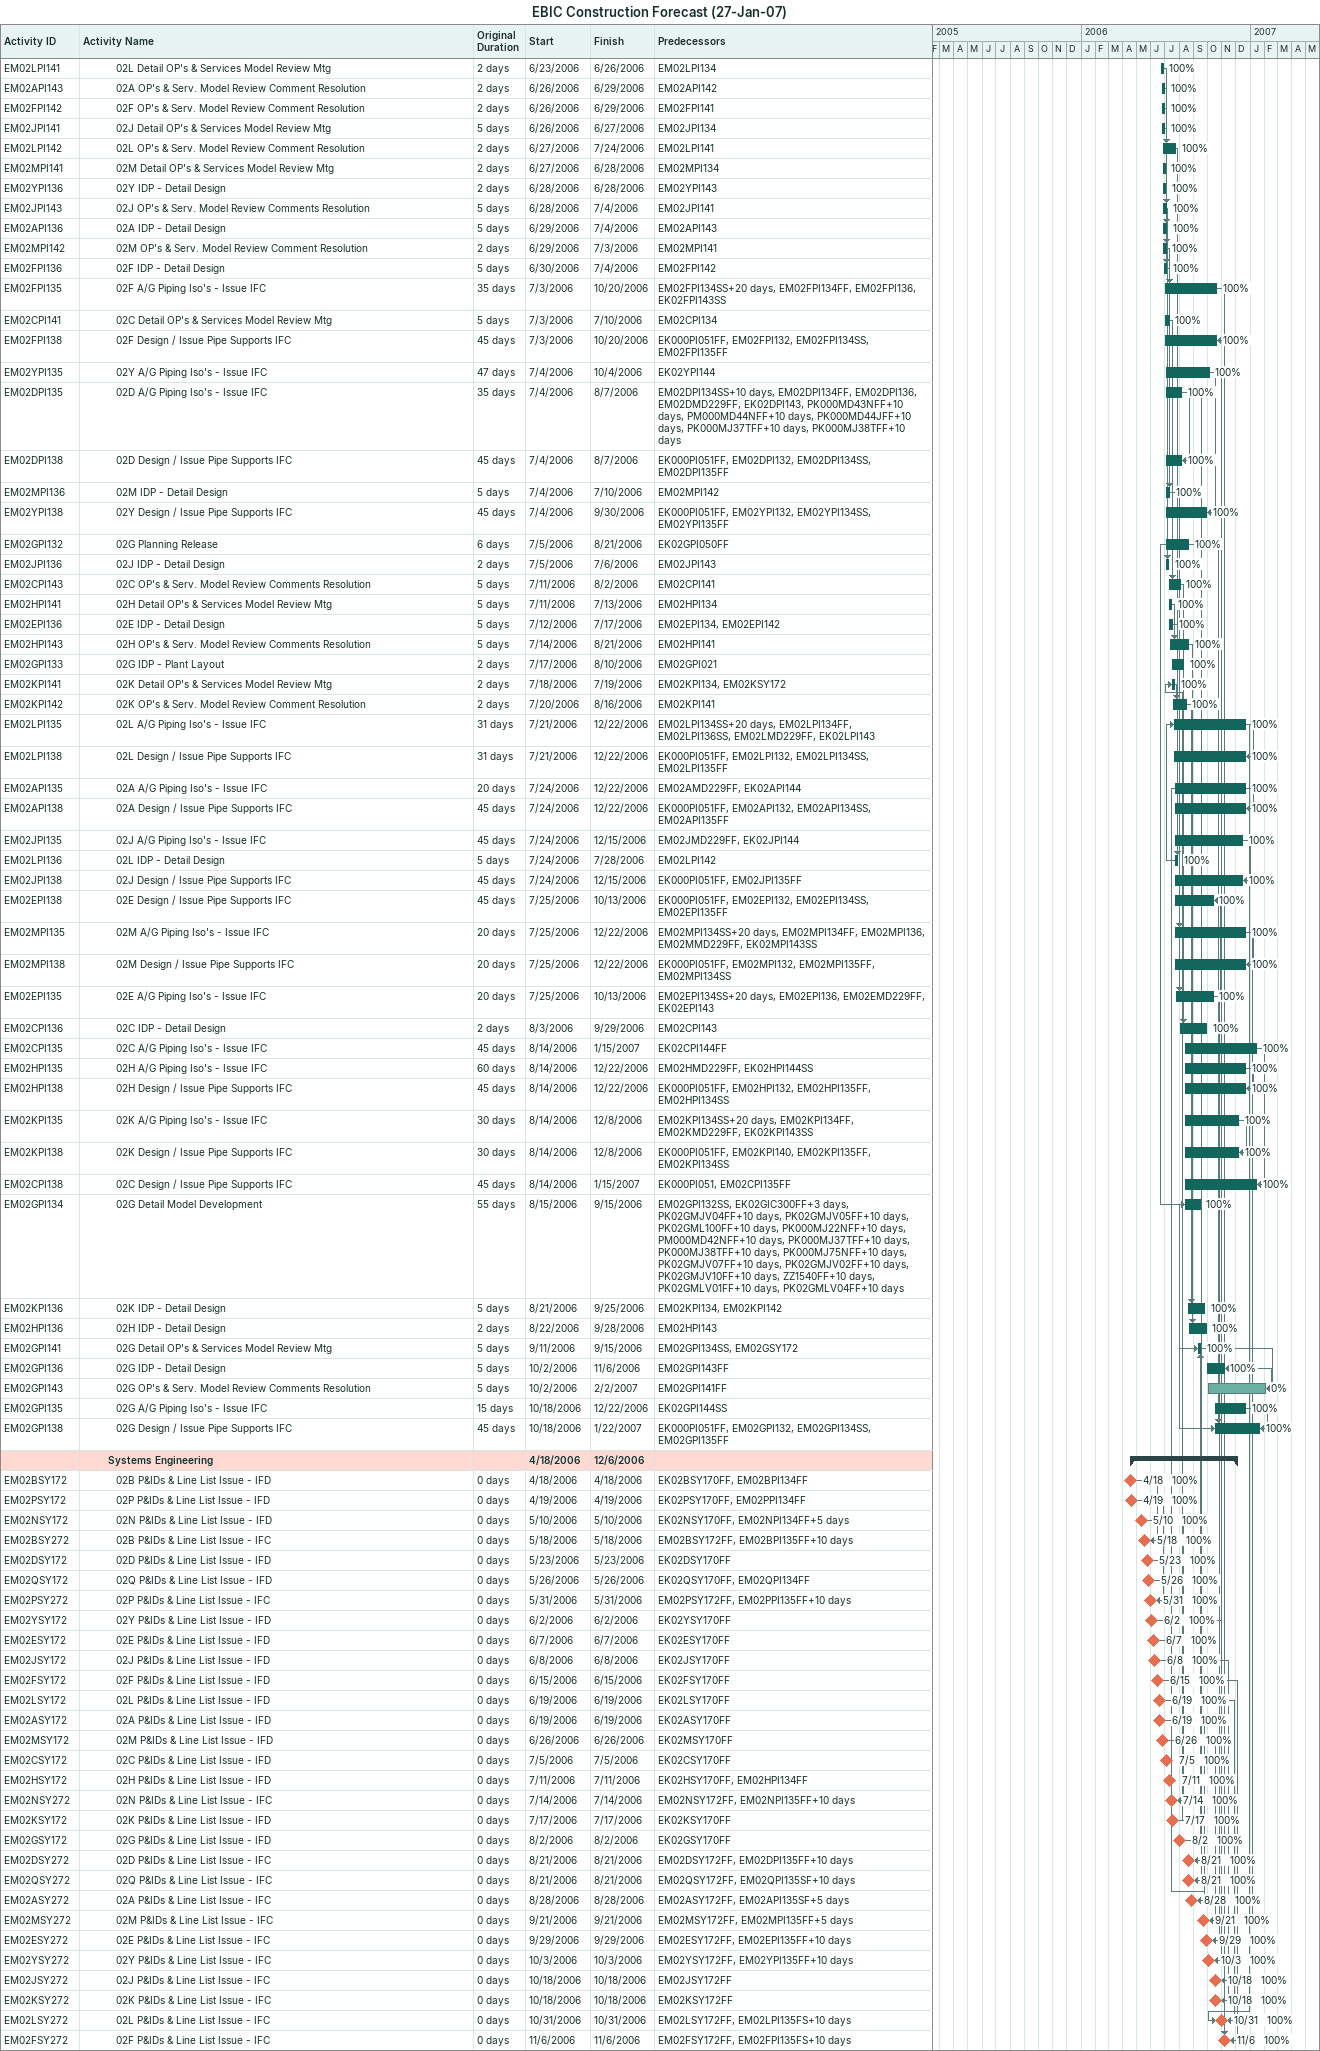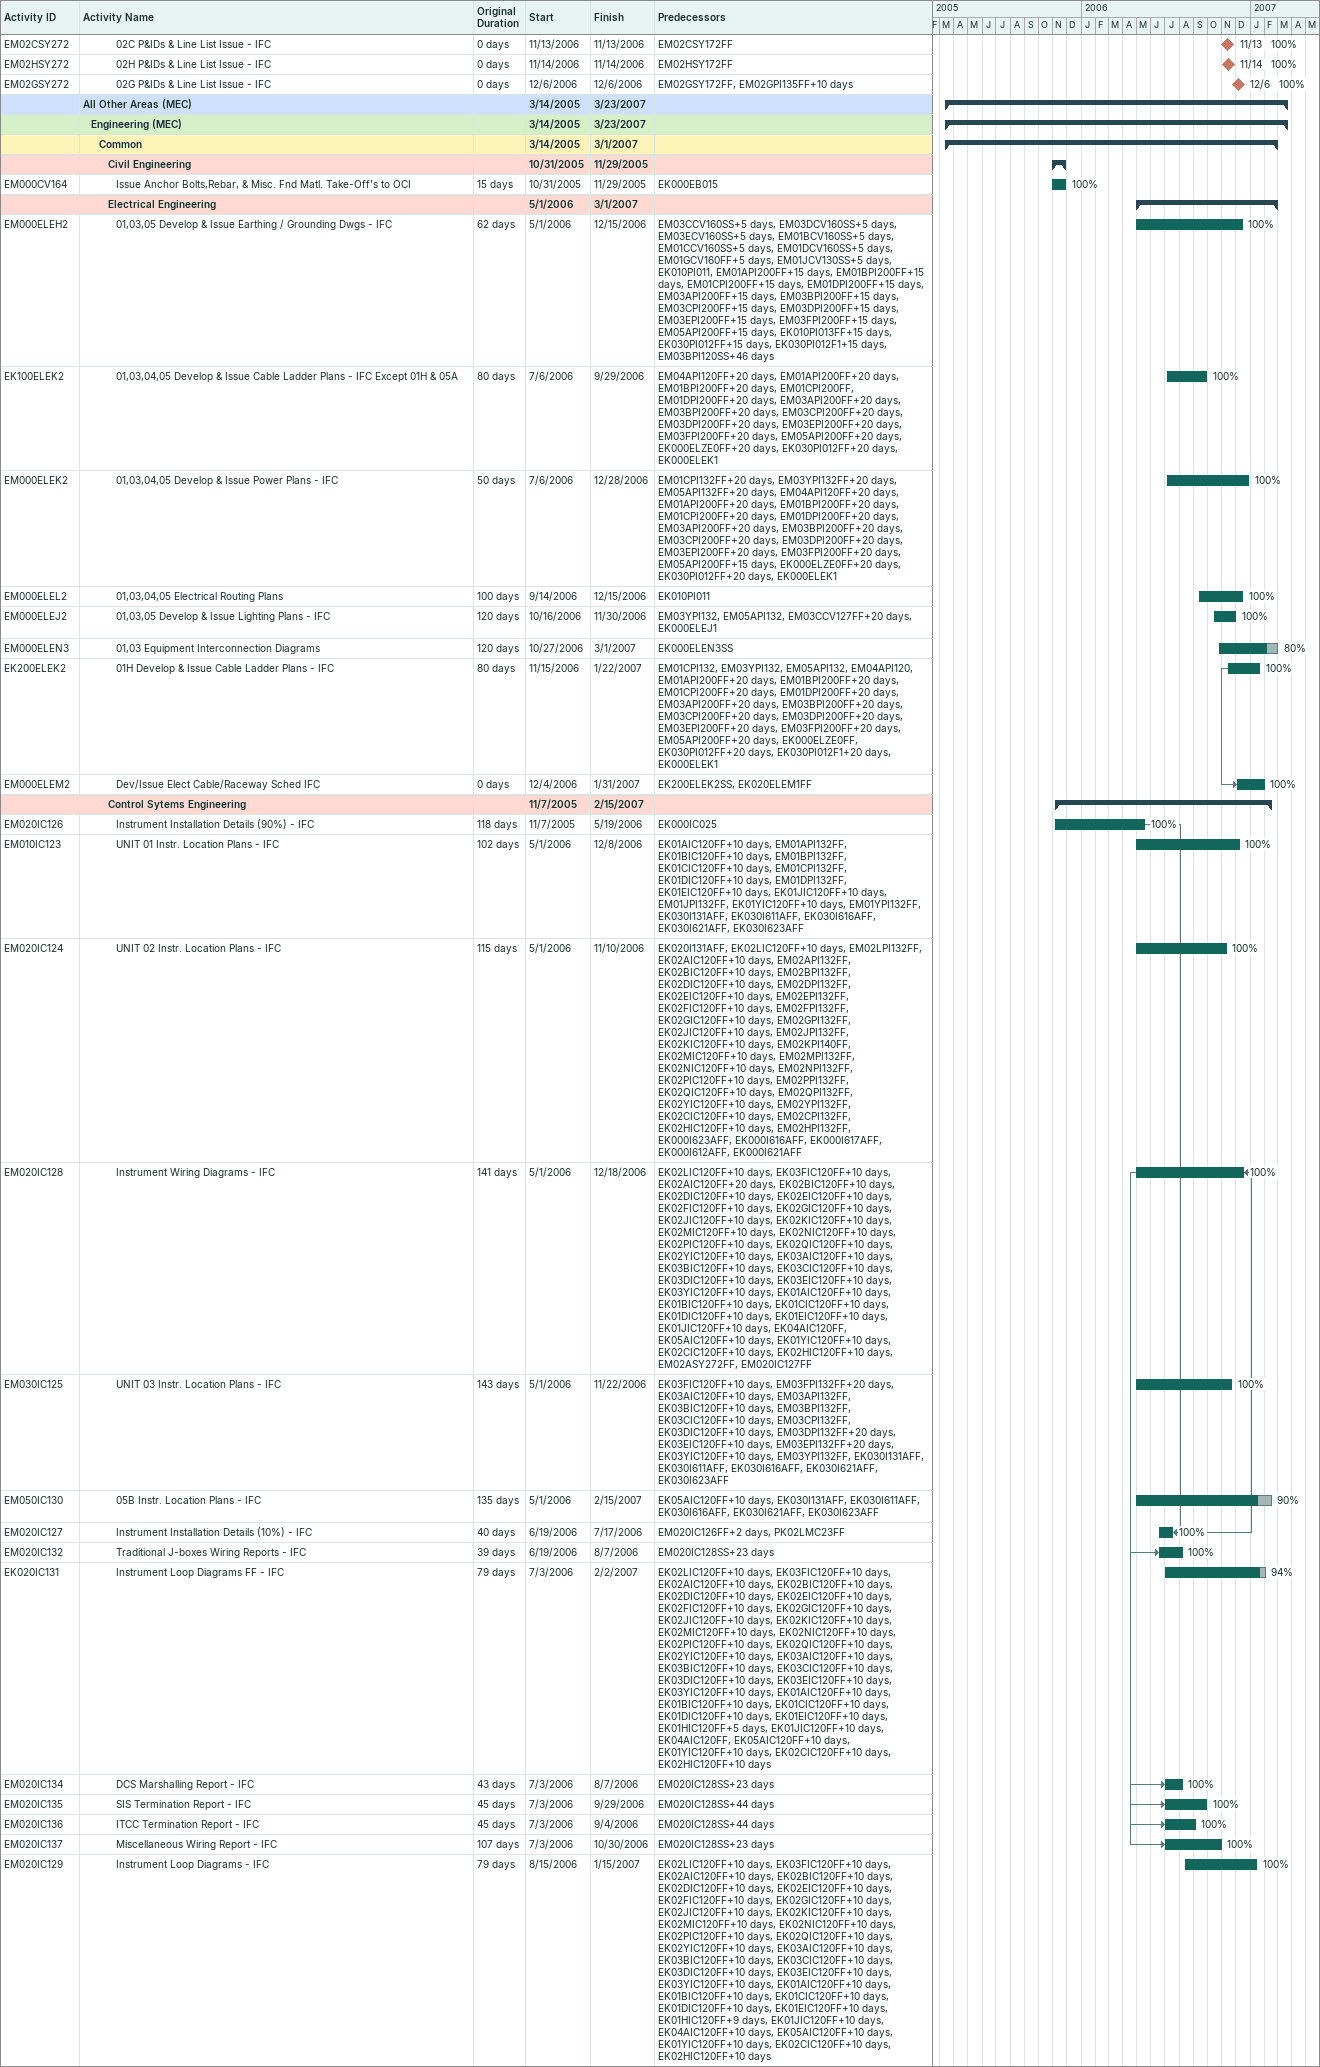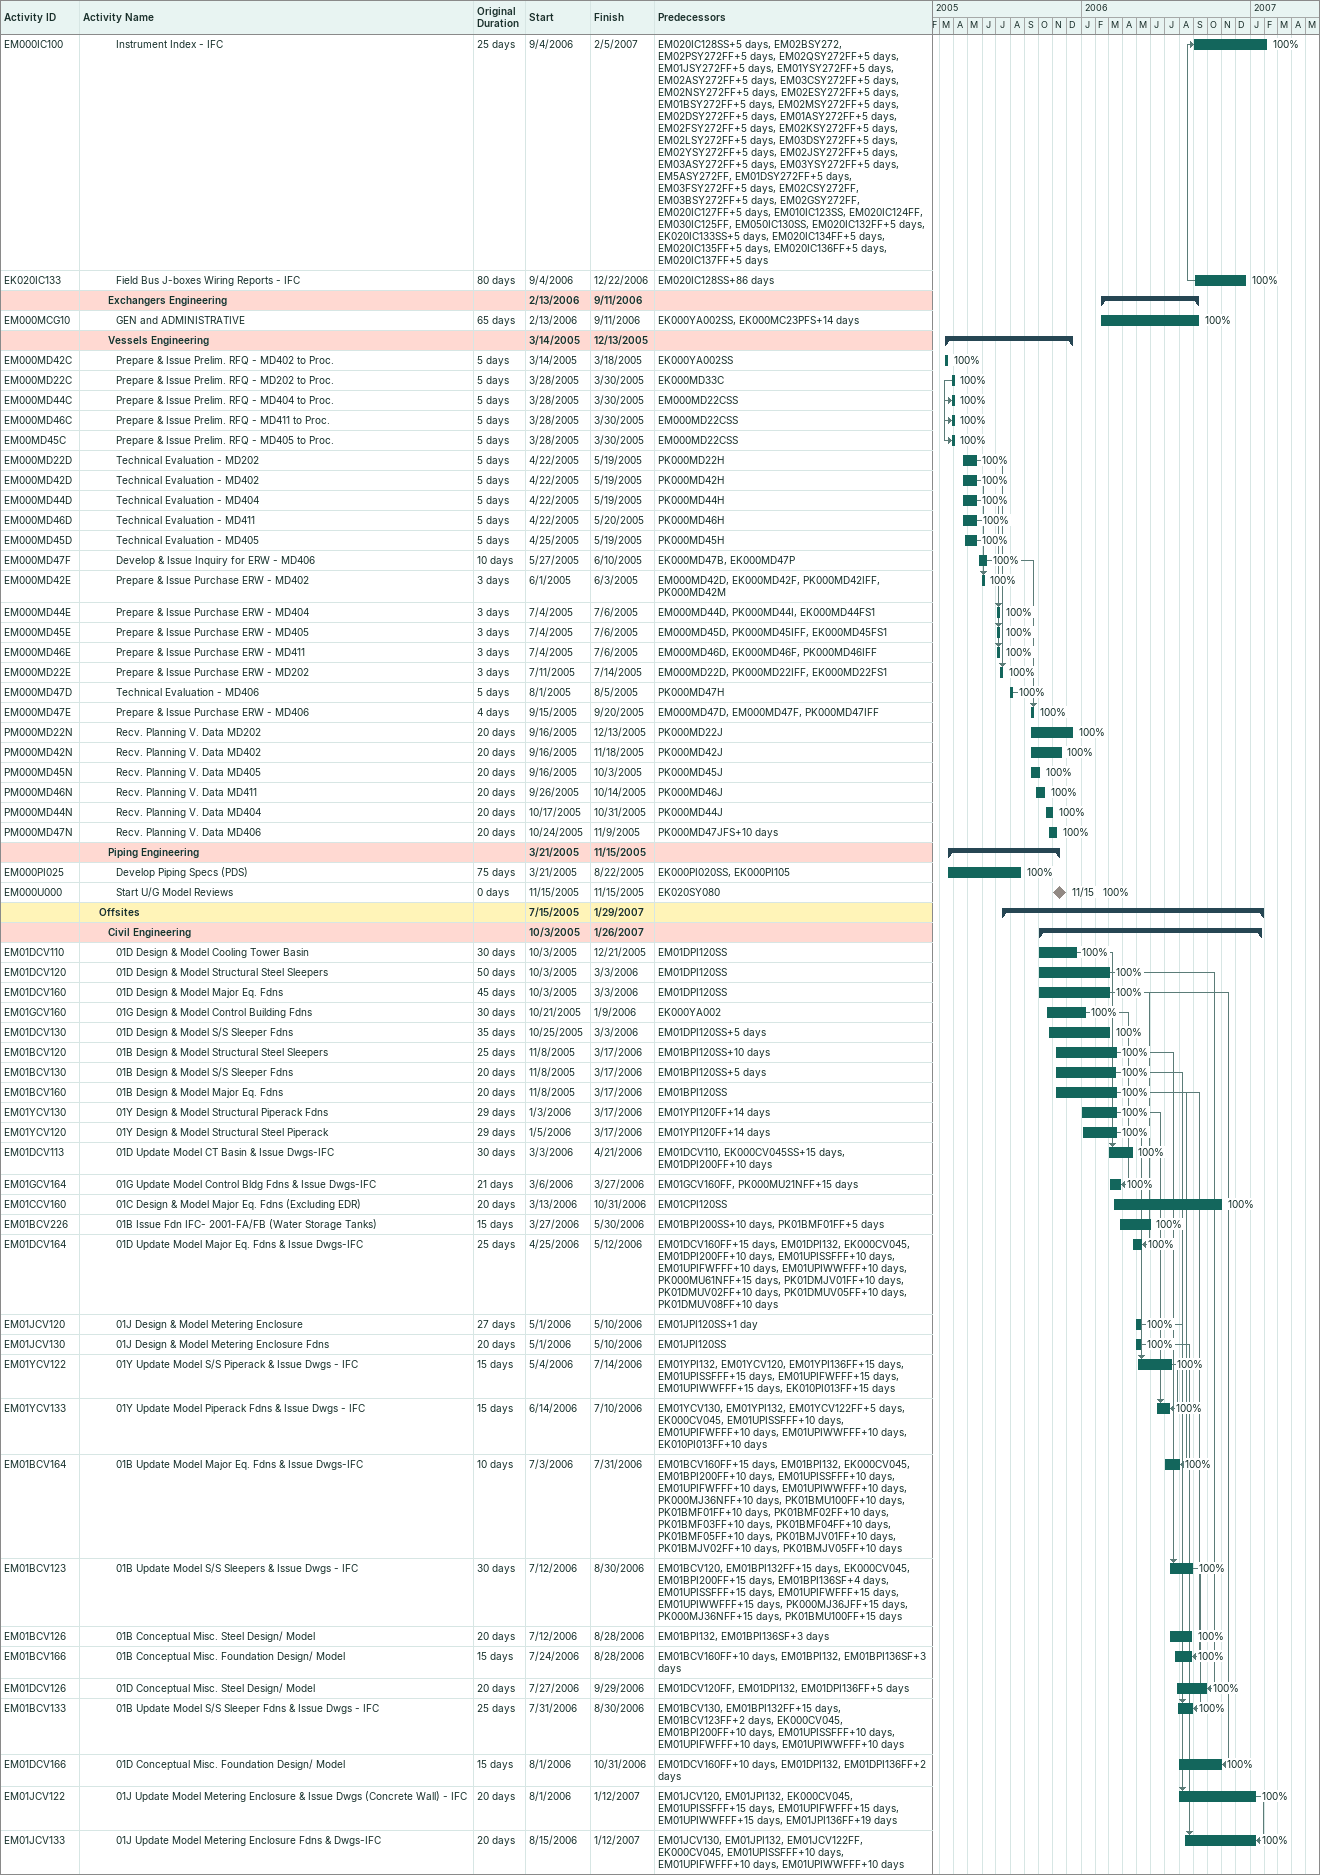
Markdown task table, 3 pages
EBIC Construction Forecast (27-Jan-07)

| ID | Level | Task | Original duration | Start | Finish | Predecessors | % complete |
|---|---|---|---|---|---|---|---|
| EM02LPI141 | 5 | 02L Detail OP's & Services Model Review Mtg | 2d | 2006-06-23 | 2006-06-26 | EM02LPI134 | 100 |
| EM02API143 | 5 | 02A OP's & Serv. Model Review Comment Resolution | 2d | 2006-06-26 | 2006-06-29 | EM02API142 | 100 |
| EM02FPI142 | 5 | 02F OP's & Serv. Model Review Comment Resolution | 2d | 2006-06-26 | 2006-06-29 | EM02FPI141 | 100 |
| EM02JPI141 | 5 | 02J Detail OP's & Services Model Review Mtg | 5d | 2006-06-26 | 2006-06-27 | EM02JPI134 | 100 |
| EM02LPI142 | 5 | 02L OP's & Serv. Model Review Comment Resolution | 2d | 2006-06-27 | 2006-07-24 | EM02LPI141 | 100 |
| EM02MPI141 | 5 | 02M Detail OP's & Services Model Review Mtg | 2d | 2006-06-27 | 2006-06-28 | EM02MPI134 | 100 |
| EM02YPI136 | 5 | 02Y IDP - Detail Design | 2d | 2006-06-28 | 2006-06-28 | EM02YPI143 | 100 |
| EM02JPI143 | 5 | 02J OP's & Serv. Model Review Comments Resolution | 5d | 2006-06-28 | 2006-07-04 | EM02JPI141 | 100 |
| EM02API136 | 5 | 02A IDP - Detail Design | 5d | 2006-06-29 | 2006-07-04 | EM02API143 | 100 |
| EM02MPI142 | 5 | 02M OP's & Serv. Model Review Comment Resolution | 2d | 2006-06-29 | 2006-07-03 | EM02MPI141 | 100 |
| EM02FPI136 | 5 | 02F IDP - Detail Design | 5d | 2006-06-30 | 2006-07-04 | EM02FPI142 | 100 |
| EM02FPI135 | 5 | 02F A/G Piping Iso's - Issue IFC | 35d | 2006-07-03 | 2006-10-20 | EM02FPI134SS+20d, EM02FPI134FF, EM02FPI136, EK02FPI143SS | 100 |
| EM02CPI141 | 5 | 02C Detail OP's & Services Model Review Mtg | 5d | 2006-07-03 | 2006-07-10 | EM02CPI134 | 100 |
| EM02FPI138 | 5 | 02F Design / Issue Pipe Supports IFC | 45d | 2006-07-03 | 2006-10-20 | EK000PI051FF, EM02FPI132, EM02FPI134SS, EM02FPI135FF | 100 |
| EM02YPI135 | 5 | 02Y A/G Piping Iso's - Issue IFC | 47d | 2006-07-04 | 2006-10-04 | EK02YPI144 | 100 |
| EM02DPI135 | 5 | 02D A/G Piping Iso's - Issue IFC | 35d | 2006-07-04 | 2006-08-07 | EM02DPI134SS+10d, EM02DPI134FF, EM02DPI136, EM02DMD229FF, EK02DPI143, PK000MD43NFF+10d, PM000MD44NFF+10d, PK000MD44JFF+10d, PK000MJ37TFF+10d, PK000MJ38TFF+10d | 100 |
| EM02DPI138 | 5 | 02D Design / Issue Pipe Supports IFC | 45d | 2006-07-04 | 2006-08-07 | EK000PI051FF, EM02DPI132, EM02DPI134SS, EM02DPI135FF | 100 |
| EM02MPI136 | 5 | 02M IDP - Detail Design | 5d | 2006-07-04 | 2006-07-10 | EM02MPI142 | 100 |
| EM02YPI138 | 5 | 02Y Design / Issue Pipe Supports IFC | 45d | 2006-07-04 | 2006-09-30 | EK000PI051FF, EM02YPI132, EM02YPI134SS, EM02YPI135FF | 100 |
| EM02GPI132 | 5 | 02G Planning Release | 6d | 2006-07-05 | 2006-08-21 | EK02GPI050FF | 100 |
| EM02JPI136 | 5 | 02J IDP - Detail Design | 2d | 2006-07-05 | 2006-07-06 | EM02JPI143 | 100 |
| EM02CPI143 | 5 | 02C OP's & Serv. Model Review Comments Resolution | 5d | 2006-07-11 | 2006-08-02 | EM02CPI141 | 100 |
| EM02HPI141 | 5 | 02H Detail OP's & Services Model Review Mtg | 5d | 2006-07-11 | 2006-07-13 | EM02HPI134 | 100 |
| EM02EPI136 | 5 | 02E IDP - Detail Design | 5d | 2006-07-12 | 2006-07-17 | EM02EPI134, EM02EPI142 | 100 |
| EM02HPI143 | 5 | 02H OP's & Serv. Model Review Comments Resolution | 5d | 2006-07-14 | 2006-08-21 | EM02HPI141 | 100 |
| EM02GPI133 | 5 | 02G IDP - Plant Layout | 2d | 2006-07-17 | 2006-08-10 | EM02GPI021 | 100 |
| EM02KPI141 | 5 | 02K Detail OP's & Services Model Review Mtg | 2d | 2006-07-18 | 2006-07-19 | EM02KPI134, EM02KSY172 | 100 |
| EM02KPI142 | 5 | 02K OP's & Serv. Model Review Comment Resolution | 2d | 2006-07-20 | 2006-08-16 | EM02KPI141 | 100 |
| EM02LPI135 | 5 | 02L A/G Piping Iso's - Issue IFC | 31d | 2006-07-21 | 2006-12-22 | EM02LPI134SS+20d, EM02LPI134FF, EM02LPI136SS, EM02LMD229FF, EK02LPI143 | 100 |
| EM02LPI138 | 5 | 02L Design / Issue Pipe Supports IFC | 31d | 2006-07-21 | 2006-12-22 | EK000PI051FF, EM02LPI132, EM02LPI134SS, EM02LPI135FF | 100 |
| EM02API135 | 5 | 02A A/G Piping Iso's - Issue IFC | 20d | 2006-07-24 | 2006-12-22 | EM02AMD229FF, EK02API144 | 100 |
| EM02API138 | 5 | 02A Design / Issue Pipe Supports IFC | 45d | 2006-07-24 | 2006-12-22 | EK000PI051FF, EM02API132, EM02API134SS, EM02API135FF | 100 |
| EM02JPI135 | 5 | 02J A/G Piping Iso's - Issue IFC | 45d | 2006-07-24 | 2006-12-15 | EM02JMD229FF, EK02JPI144 | 100 |
| EM02LPI136 | 5 | 02L IDP - Detail Design | 5d | 2006-07-24 | 2006-07-28 | EM02LPI142 | 100 |
| EM02JPI138 | 5 | 02J Design / Issue Pipe Supports IFC | 45d | 2006-07-24 | 2006-12-15 | EK000PI051FF, EM02JPI135FF | 100 |
| EM02EPI138 | 5 | 02E Design / Issue Pipe Supports IFC | 45d | 2006-07-25 | 2006-10-13 | EK000PI051FF, EM02EPI132, EM02EPI134SS, EM02EPI135FF | 100 |
| EM02MPI135 | 5 | 02M A/G Piping Iso's - Issue IFC | 20d | 2006-07-25 | 2006-12-22 | EM02MPI134SS+20d, EM02MPI134FF, EM02MPI136, EM02MMD229FF, EK02MPI143SS | 100 |
| EM02MPI138 | 5 | 02M Design / Issue Pipe Supports IFC | 20d | 2006-07-25 | 2006-12-22 | EK000PI051FF, EM02MPI132, EM02MPI135FF, EM02MPI134SS | 100 |
| EM02EPI135 | 5 | 02E A/G Piping Iso's - Issue IFC | 20d | 2006-07-25 | 2006-10-13 | EM02EPI134SS+20d, EM02EPI136, EM02EMD229FF, EK02EPI143 | 100 |
| EM02CPI136 | 5 | 02C IDP - Detail Design | 2d | 2006-08-03 | 2006-09-29 | EM02CPI143 | 100 |
| EM02CPI135 | 5 | 02C A/G Piping Iso's - Issue IFC | 45d | 2006-08-14 | 2007-01-15 | EK02CPI144FF | 100 |
| EM02HPI135 | 5 | 02H A/G Piping Iso's - Issue IFC | 60d | 2006-08-14 | 2006-12-22 | EM02HMD229FF, EK02HPI144SS | 100 |
| EM02HPI138 | 5 | 02H Design / Issue Pipe Supports IFC | 45d | 2006-08-14 | 2006-12-22 | EK000PI051FF, EM02HPI132, EM02HPI135FF, EM02HPI134SS | 100 |
| EM02KPI135 | 5 | 02K A/G Piping Iso's - Issue IFC | 30d | 2006-08-14 | 2006-12-08 | EM02KPI134SS+20d, EM02KPI134FF, EM02KMD229FF, EK02KPI143SS | 100 |
| EM02KPI138 | 5 | 02K Design / Issue Pipe Supports IFC | 30d | 2006-08-14 | 2006-12-08 | EK000PI051FF, EM02KPI140, EM02KPI135FF, EM02KPI134SS | 100 |
| EM02CPI138 | 5 | 02C Design / Issue Pipe Supports IFC | 45d | 2006-08-14 | 2007-01-15 | EK000PI051, EM02CPI135FF | 100 |
| EM02GPI134 | 5 | 02G Detail Model Development | 55d | 2006-08-15 | 2006-09-15 | EM02GPI132SS, EK02GIC300FF+3d, PK02GMJV04FF+10d, PK02GMJV05FF+10d, PK02GML100FF+10d, PK000MJ22NFF+10d, PM000MD42NFF+10d, PK000MJ37TFF+10d, PK000MJ38TFF+10d, PK000MJ75NFF+10d, PK02GMJV07FF+10d, PK02GMJV02FF+10d, PK02GMJV10FF+10d, ZZ1540FF+10d, PK02GMLV01FF+10d, PK02GMLV04FF+10d | 100 |
| EM02KPI136 | 5 | 02K IDP - Detail Design | 5d | 2006-08-21 | 2006-09-25 | EM02KPI134, EM02KPI142 | 100 |
| EM02HPI136 | 5 | 02H IDP - Detail Design | 2d | 2006-08-22 | 2006-09-28 | EM02HPI143 | 100 |
| EM02GPI141 | 5 | 02G Detail OP's & Services Model Review Mtg | 5d | 2006-09-11 | 2006-09-15 | EM02GPI134SS, EM02GSY172 | 100 |
| EM02GPI136 | 5 | 02G IDP - Detail Design | 5d | 2006-10-02 | 2006-11-06 | EM02GPI143FF | 100 |
| EM02GPI143 | 5 | 02G OP's & Serv. Model Review Comments Resolution | 5d | 2006-10-02 | 2007-02-02 | EM02GPI141FF | 0 |
| EM02GPI135 | 5 | 02G A/G Piping Iso's - Issue IFC | 15d | 2006-10-18 | 2006-12-22 | EK02GPI144SS | 100 |
| EM02GPI138 | 5 | 02G Design / Issue Pipe Supports IFC | 45d | 2006-10-18 | 2007-01-22 | EK000PI051FF, EM02GPI132, EM02GPI134SS, EM02GPI135FF | 100 |
|  | 4 | **Systems Engineering** |  | 2006-04-18 | 2006-12-06 |  |  |
| EM02BSY172 | 5 | 02B P&IDs & Line List Issue - IFD | 0d | 2006-04-18 | 2006-04-18 | EK02BSY170FF, EM02BPI134FF | 100 |
| EM02PSY172 | 5 | 02P P&IDs & Line List Issue - IFD | 0d | 2006-04-19 | 2006-04-19 | EK02PSY170FF, EM02PPI134FF | 100 |
| EM02NSY172 | 5 | 02N P&IDs & Line List Issue - IFD | 0d | 2006-05-10 | 2006-05-10 | EK02NSY170FF, EM02NPI134FF+5d | 100 |
| EM02BSY272 | 5 | 02B P&IDs & Line List Issue - IFC | 0d | 2006-05-18 | 2006-05-18 | EM02BSY172FF, EM02BPI135FF+10d | 100 |
| EM02DSY172 | 5 | 02D P&IDs & Line List Issue - IFD | 0d | 2006-05-23 | 2006-05-23 | EK02DSY170FF | 100 |
| EM02QSY172 | 5 | 02Q P&IDs & Line List Issue - IFD | 0d | 2006-05-26 | 2006-05-26 | EK02QSY170FF, EM02QPI134FF | 100 |
| EM02PSY272 | 5 | 02P P&IDs & Line List Issue - IFC | 0d | 2006-05-31 | 2006-05-31 | EM02PSY172FF, EM02PPI135FF+10d | 100 |
| EM02YSY172 | 5 | 02Y P&IDs & Line List Issue - IFD | 0d | 2006-06-02 | 2006-06-02 | EK02YSY170FF | 100 |
| EM02ESY172 | 5 | 02E P&IDs & Line List Issue - IFD | 0d | 2006-06-07 | 2006-06-07 | EK02ESY170FF | 100 |
| EM02JSY172 | 5 | 02J P&IDs & Line List Issue - IFD | 0d | 2006-06-08 | 2006-06-08 | EK02JSY170FF | 100 |
| EM02FSY172 | 5 | 02F P&IDs & Line List Issue - IFD | 0d | 2006-06-15 | 2006-06-15 | EK02FSY170FF | 100 |
| EM02LSY172 | 5 | 02L P&IDs & Line List Issue - IFD | 0d | 2006-06-19 | 2006-06-19 | EK02LSY170FF | 100 |
| EM02ASY172 | 5 | 02A P&IDs & Line List Issue - IFD | 0d | 2006-06-19 | 2006-06-19 | EK02ASY170FF | 100 |
| EM02MSY172 | 5 | 02M P&IDs & Line List Issue - IFD | 0d | 2006-06-26 | 2006-06-26 | EK02MSY170FF | 100 |
| EM02CSY172 | 5 | 02C P&IDs & Line List Issue - IFD | 0d | 2006-07-05 | 2006-07-05 | EK02CSY170FF | 100 |
| EM02HSY172 | 5 | 02H P&IDs & Line List Issue - IFD | 0d | 2006-07-11 | 2006-07-11 | EK02HSY170FF, EM02HPI134FF | 100 |
| EM02NSY272 | 5 | 02N P&IDs & Line List Issue - IFC | 0d | 2006-07-14 | 2006-07-14 | EM02NSY172FF, EM02NPI135FF+10d | 100 |
| EM02KSY172 | 5 | 02K P&IDs & Line List Issue - IFD | 0d | 2006-07-17 | 2006-07-17 | EK02KSY170FF | 100 |
| EM02GSY172 | 5 | 02G P&IDs & Line List Issue - IFD | 0d | 2006-08-02 | 2006-08-02 | EK02GSY170FF | 100 |
| EM02DSY272 | 5 | 02D P&IDs & Line List Issue - IFC | 0d | 2006-08-21 | 2006-08-21 | EM02DSY172FF, EM02DPI135FF+10d | 100 |
| EM02QSY272 | 5 | 02Q P&IDs & Line List Issue - IFC | 0d | 2006-08-21 | 2006-08-21 | EM02QSY172FF, EM02QPI135SF+10d | 100 |
| EM02ASY272 | 5 | 02A P&IDs & Line List Issue - IFC | 0d | 2006-08-28 | 2006-08-28 | EM02ASY172FF, EM02API135SF+5d | 100 |
| EM02MSY272 | 5 | 02M P&IDs & Line List Issue - IFC | 0d | 2006-09-21 | 2006-09-21 | EM02MSY172FF, EM02MPI135FF+5d | 100 |
| EM02ESY272 | 5 | 02E P&IDs & Line List Issue - IFC | 0d | 2006-09-29 | 2006-09-29 | EM02ESY172FF, EM02EPI135FF+10d | 100 |
| EM02YSY272 | 5 | 02Y P&IDs & Line List Issue - IFC | 0d | 2006-10-03 | 2006-10-03 | EM02YSY172FF, EM02YPI135FF+10d | 100 |
| EM02JSY272 | 5 | 02J P&IDs & Line List Issue - IFC | 0d | 2006-10-18 | 2006-10-18 | EM02JSY172FF | 100 |
| EM02KSY272 | 5 | 02K P&IDs & Line List Issue - IFC | 0d | 2006-10-18 | 2006-10-18 | EM02KSY172FF | 100 |
| EM02LSY272 | 5 | 02L P&IDs & Line List Issue - IFC | 0d | 2006-10-31 | 2006-10-31 | EM02LSY172FF, EM02LPI135FS+10d | 100 |
| EM02FSY272 | 5 | 02F P&IDs & Line List Issue - IFC | 0d | 2006-11-06 | 2006-11-06 | EM02FSY172FF, EM02FPI135FS+10d | 100 |
| EM02CSY272 | 5 | 02C P&IDs & Line List Issue - IFC | 0d | 2006-11-13 | 2006-11-13 | EM02CSY172FF | 100 |
| EM02HSY272 | 5 | 02H P&IDs & Line List Issue - IFC | 0d | 2006-11-14 | 2006-11-14 | EM02HSY172FF | 100 |
| EM02GSY272 | 5 | 02G P&IDs & Line List Issue - IFC | 0d | 2006-12-06 | 2006-12-06 | EM02GSY172FF, EM02GPI135FF+10d | 100 |
|  | 1 | **All Other Areas (MEC)** |  | 2005-03-14 | 2007-03-23 |  |  |
|  | 2 | **Engineering (MEC)** |  | 2005-03-14 | 2007-03-23 |  |  |
|  | 3 | **Common** |  | 2005-03-14 | 2007-03-01 |  |  |
|  | 4 | **Civil Engineering** |  | 2005-10-31 | 2005-11-29 |  |  |
| EM000CV164 | 5 | Issue Anchor Bolts,Rebar, & Misc. Fnd Matl. Take-Off's to OCI | 15d | 2005-10-31 | 2005-11-29 | EK000EB015 | 100 |
|  | 4 | **Electrical Engineering** |  | 2006-05-01 | 2007-03-01 |  |  |
| EM000ELEH2 | 5 | 01,03,05 Develop & Issue Earthing / Grounding Dwgs - IFC | 62d | 2006-05-01 | 2006-12-15 | EM03CCV160SS+5d, EM03DCV160SS+5d, EM03ECV160SS+5d, EM01BCV160SS+5d, EM01CCV160SS+5d, EM01DCV160SS+5d, EM01GCV160FF+5d, EM01JCV130SS+5d, EK010PI011, EM01API200FF+15d, EM01BPI200FF+15d, EM01CPI200FF+15d, EM01DPI200FF+15d, EM03API200FF+15d, EM03BPI200FF+15d, EM03CPI200FF+15d, EM03DPI200FF+15d, EM03EPI200FF+15d, EM03FPI200FF+15d, EM05API200FF+15d, EK010PI013FF+15d, EK030PI012FF+15d, EK030PI012F1+15d, EM03BPI120SS+46d | 100 |
| EK100ELEK2 | 5 | 01,03,04,05 Develop & Issue Cable Ladder Plans - IFC Except 01H & 05A | 80d | 2006-07-06 | 2006-09-29 | EM04API120FF+20d, EM01API200FF+20d, EM01BPI200FF+20d, EM01CPI200FF, EM01DPI200FF+20d, EM03API200FF+20d, EM03BPI200FF+20d, EM03CPI200FF+20d, EM03DPI200FF+20d, EM03EPI200FF+20d, EM03FPI200FF+20d, EM05API200FF+20d, EK000ELZE0FF+20d, EK030PI012FF+20d, EK000ELEK1 | 100 |
| EM000ELEK2 | 5 | 01,03,04,05 Develop & Issue Power Plans - IFC | 50d | 2006-07-06 | 2006-12-28 | EM01CPI132FF+20d, EM03YPI132FF+20d, EM05API132FF+20d, EM04API120FF+20d, EM01API200FF+20d, EM01BPI200FF+20d, EM01CPI200FF+20d, EM01DPI200FF+20d, EM03API200FF+20d, EM03BPI200FF+20d, EM03CPI200FF+20d, EM03DPI200FF+20d, EM03EPI200FF+20d, EM03FPI200FF+20d, EM05API200FF+15d, EK000ELZE0FF+20d, EK030PI012FF+20d, EK000ELEK1 | 100 |
| EM000ELEL2 | 5 | 01,03,04,05 Electrical Routing Plans | 100d | 2006-09-14 | 2006-12-15 | EK010PI011 | 100 |
| EM000ELEJ2 | 5 | 01,03,05 Develop & Issue Lighting Plans - IFC | 120d | 2006-10-16 | 2006-11-30 | EM03YPI132, EM05API132, EM03CCV127FF+20d, EK000ELEJ1 | 100 |
| EM000ELEN3 | 5 | 01,03 Equipment Interconnection Diagrams | 120d | 2006-10-27 | 2007-03-01 | EK000ELEN3SS | 80 |
| EK200ELEK2 | 5 | 01H Develop & Issue Cable Ladder Plans - IFC | 80d | 2006-11-15 | 2007-01-22 | EM01CPI132, EM03YPI132, EM05API132, EM04API120, EM01API200FF+20d, EM01BPI200FF+20d, EM01CPI200FF+20d, EM01DPI200FF+20d, EM03API200FF+20d, EM03BPI200FF+20d, EM03CPI200FF+20d, EM03DPI200FF+20d, EM03EPI200FF+20d, EM03FPI200FF+20d, EM05API200FF+20d, EK000ELZE0FF, EK030PI012FF+20d, EK030PI012F1+20d, EK000ELEK1 | 100 |
| EM000ELEM2 | 5 | Dev/Issue Elect Cable/Raceway Sched IFC | 0d | 2006-12-04 | 2007-01-31 | EK200ELEK2SS, EK020ELEM1FF | 100 |
|  | 4 | **Control Sytems Engineering** |  | 2005-11-07 | 2007-02-15 |  |  |
| EM020IC126 | 5 | Instrument Installation Details (90%) - IFC | 118d | 2005-11-07 | 2006-05-19 | EK000IC025 | 100 |
| EM010IC123 | 5 | UNIT 01 Instr. Location Plans - IFC | 102d | 2006-05-01 | 2006-12-08 | EK01AIC120FF+10d, EM01API132FF, EK01BIC120FF+10d, EM01BPI132FF, EK01CIC120FF+10d, EM01CPI132FF, EK01DIC120FF+10d, EM01DPI132FF, EK01EIC120FF+10d, EK01JIC120FF+10d, EM01JPI132FF, EK01YIC120FF+10d, EM01YPI132FF, EK030I131AFF, EK030I611AFF, EK030I616AFF, EK030I621AFF, EK030I623AFF | 100 |
| EM020IC124 | 5 | UNIT 02 Instr. Location Plans - IFC | 115d | 2006-05-01 | 2006-11-10 | EK020I131AFF, EK02LIC120FF+10d, EM02LPI132FF, EK02AIC120FF+10d, EM02API132FF, EK02BIC120FF+10d, EM02BPI132FF, EK02DIC120FF+10d, EM02DPI132FF, EK02EIC120FF+10d, EM02EPI132FF, EK02FIC120FF+10d, EM02FPI132FF, EK02GIC120FF+10d, EM02GPI132FF, EK02JIC120FF+10d, EM02JPI132FF, EK02KIC120FF+10d, EM02KPI140FF, EK02MIC120FF+10d, EM02MPI132FF, EK02NIC120FF+10d, EM02NPI132FF, EK02PIC120FF+10d, EM02PPI132FF, EK02QIC120FF+10d, EM02QPI132FF, EK02YIC120FF+10d, EM02YPI132FF, EK02CIC120FF+10d, EM02CPI132FF, EK02HIC120FF+10d, EM02HPI132FF, EK000I623AFF, EK000I616AFF, EK000I617AFF, EK000I612AFF, EK000I621AFF | 100 |
| EM020IC128 | 5 | Instrument Wiring Diagrams - IFC | 141d | 2006-05-01 | 2006-12-18 | EK02LIC120FF+10d, EK03FIC120FF+10d, EK02AIC120FF+20d, EK02BIC120FF+10d, EK02DIC120FF+10d, EK02EIC120FF+10d, EK02FIC120FF+10d, EK02GIC120FF+10d, EK02JIC120FF+10d, EK02KIC120FF+10d, EK02MIC120FF+10d, EK02NIC120FF+10d, EK02PIC120FF+10d, EK02QIC120FF+10d, EK02YIC120FF+10d, EK03AIC120FF+10d, EK03BIC120FF+10d, EK03CIC120FF+10d, EK03DIC120FF+10d, EK03EIC120FF+10d, EK03YIC120FF+10d, EK01AIC120FF+10d, EK01BIC120FF+10d, EK01CIC120FF+10d, EK01DIC120FF+10d, EK01EIC120FF+10d, EK01JIC120FF+10d, EK04AIC120FF, EK05AIC120FF+10d, EK01YIC120FF+10d, EK02CIC120FF+10d, EK02HIC120FF+10d, EM02ASY272FF, EM020IC127FF | 100 |
| EM030IC125 | 5 | UNIT 03 Instr. Location Plans - IFC | 143d | 2006-05-01 | 2006-11-22 | EK03FIC120FF+10d, EM03FPI132FF+20d, EK03AIC120FF+10d, EM03API132FF, EK03BIC120FF+10d, EM03BPI132FF, EK03CIC120FF+10d, EM03CPI132FF, EK03DIC120FF+10d, EM03DPI132FF+20d, EK03EIC120FF+10d, EM03EPI132FF+20d, EK03YIC120FF+10d, EM03YPI132FF, EK030I131AFF, EK030I611AFF, EK030I616AFF, EK030I621AFF, EK030I623AFF | 100 |
| EM050IC130 | 5 | 05B Instr. Location Plans - IFC | 135d | 2006-05-01 | 2007-02-15 | EK05AIC120FF+10d, EK030I131AFF, EK030I611AFF, EK030I616AFF, EK030I621AFF, EK030I623AFF | 90 |
| EM020IC127 | 5 | Instrument Installation Details (10%) - IFC | 40d | 2006-06-19 | 2006-07-17 | EM020IC126FF+2d, PK02LMC23FF | 100 |
| EM020IC132 | 5 | Traditional J-boxes Wiring Reports - IFC | 39d | 2006-06-19 | 2006-08-07 | EM020IC128SS+23d | 100 |
| EK020IC131 | 5 | Instrument Loop Diagrams FF - IFC | 79d | 2006-07-03 | 2007-02-02 | EK02LIC120FF+10d, EK03FIC120FF+10d, EK02AIC120FF+10d, EK02BIC120FF+10d, EK02DIC120FF+10d, EK02EIC120FF+10d, EK02FIC120FF+10d, EK02GIC120FF+10d, EK02JIC120FF+10d, EK02KIC120FF+10d, EK02MIC120FF+10d, EK02NIC120FF+10d, EK02PIC120FF+10d, EK02QIC120FF+10d, EK02YIC120FF+10d, EK03AIC120FF+10d, EK03BIC120FF+10d, EK03CIC120FF+10d, EK03DIC120FF+10d, EK03EIC120FF+10d, EK03YIC120FF+10d, EK01AIC120FF+10d, EK01BIC120FF+10d, EK01CIC120FF+10d, EK01DIC120FF+10d, EK01EIC120FF+10d, EK01HIC120FF+5d, EK01JIC120FF+10d, EK04AIC120FF, EK05AIC120FF+10d, EK01YIC120FF+10d, EK02CIC120FF+10d, EK02HIC120FF+10d | 94 |
| EM020IC134 | 5 | DCS Marshalling Report - IFC | 43d | 2006-07-03 | 2006-08-07 | EM020IC128SS+23d | 100 |
| EM020IC135 | 5 | SIS Termination Report - IFC | 45d | 2006-07-03 | 2006-09-29 | EM020IC128SS+44d | 100 |
| EM020IC136 | 5 | ITCC Termination Report - IFC | 45d | 2006-07-03 | 2006-09-04 | EM020IC128SS+44d | 100 |
| EM020IC137 | 5 | Miscellaneous Wiring Report - IFC | 107d | 2006-07-03 | 2006-10-30 | EM020IC128SS+23d | 100 |
| EM020IC129 | 5 | Instrument Loop Diagrams - IFC | 79d | 2006-08-15 | 2007-01-15 | EK02LIC120FF+10d, EK03FIC120FF+10d, EK02AIC120FF+10d, EK02BIC120FF+10d, EK02DIC120FF+10d, EK02EIC120FF+10d, EK02FIC120FF+10d, EK02GIC120FF+10d, EK02JIC120FF+10d, EK02KIC120FF+10d, EK02MIC120FF+10d, EK02NIC120FF+10d, EK02PIC120FF+10d, EK02QIC120FF+10d, EK02YIC120FF+10d, EK03AIC120FF+10d, EK03BIC120FF+10d, EK03CIC120FF+10d, EK03DIC120FF+10d, EK03EIC120FF+10d, EK03YIC120FF+10d, EK01AIC120FF+10d, EK01BIC120FF+10d, EK01CIC120FF+10d, EK01DIC120FF+10d, EK01EIC120FF+10d, EK01HIC120FF+9d, EK01JIC120FF+10d, EK04AIC120FF+10d, EK05AIC120FF+10d, EK01YIC120FF+10d, EK02CIC120FF+10d, EK02HIC120FF+10d | 100 |
| EM000IC100 | 5 | Instrument Index - IFC | 25d | 2006-09-04 | 2007-02-05 | EM020IC128SS+5d, EM02BSY272, EM02PSY272FF+5d, EM02QSY272FF+5d, EM01JSY272FF+5d, EM01YSY272FF+5d, EM02ASY272FF+5d, EM03CSY272FF+5d, EM02NSY272FF+5d, EM02ESY272FF+5d, EM01BSY272FF+5d, EM02MSY272FF+5d, EM02DSY272FF+5d, EM01ASY272FF+5d, EM02FSY272FF+5d, EM02KSY272FF+5d, EM02LSY272FF+5d, EM03DSY272FF+5d, EM02YSY272FF+5d, EM02JSY272FF+5d, EM03ASY272FF+5d, EM03YSY272FF+5d, EM5ASY272FF, EM01DSY272FF+5d, EM03FSY272FF+5d, EM02CSY272FF, EM03BSY272FF+5d, EM02GSY272FF, EM020IC127FF+5d, EM010IC123SS, EM020IC124FF, EM030IC125FF, EM050IC130SS, EM020IC132FF+5d, EK020IC133SS+5d, EM020IC134FF+5d, EM020IC135FF+5d, EM020IC136FF+5d, EM020IC137FF+5d | 100 |
| EK020IC133 | 5 | Field Bus J-boxes Wiring Reports - IFC | 80d | 2006-09-04 | 2006-12-22 | EM020IC128SS+86d | 100 |
|  | 4 | **Exchangers Engineering** |  | 2006-02-13 | 2006-09-11 |  |  |
| EM000MCG10 | 5 | GEN and ADMINISTRATIVE | 65d | 2006-02-13 | 2006-09-11 | EK000YA002SS, EK000MC23PFS+14d | 100 |
|  | 4 | **Vessels Engineering** |  | 2005-03-14 | 2005-12-13 |  |  |
| EM000MD42C | 5 | Prepare & Issue Prelim. RFQ - MD402 to Proc. | 5d | 2005-03-14 | 2005-03-18 | EK000YA002SS | 100 |
| EM000MD22C | 5 | Prepare & Issue Prelim. RFQ - MD202 to Proc. | 5d | 2005-03-28 | 2005-03-30 | EK000MD33C | 100 |
| EM000MD44C | 5 | Prepare & Issue Prelim. RFQ - MD404 to Proc. | 5d | 2005-03-28 | 2005-03-30 | EM000MD22CSS | 100 |
| EM000MD46C | 5 | Prepare & Issue Prelim. RFQ - MD411 to Proc. | 5d | 2005-03-28 | 2005-03-30 | EM000MD22CSS | 100 |
| EM00MD45C | 5 | Prepare & Issue Prelim. RFQ - MD405 to Proc. | 5d | 2005-03-28 | 2005-03-30 | EM000MD22CSS | 100 |
| EM000MD22D | 5 | Technical Evaluation - MD202 | 5d | 2005-04-22 | 2005-05-19 | PK000MD22H | 100 |
| EM000MD42D | 5 | Technical Evaluation - MD402 | 5d | 2005-04-22 | 2005-05-19 | PK000MD42H | 100 |
| EM000MD44D | 5 | Technical Evaluation - MD404 | 5d | 2005-04-22 | 2005-05-19 | PK000MD44H | 100 |
| EM000MD46D | 5 | Technical Evaluation - MD411 | 5d | 2005-04-22 | 2005-05-20 | PK000MD46H | 100 |
| EM000MD45D | 5 | Technical Evaluation - MD405 | 5d | 2005-04-25 | 2005-05-19 | PK000MD45H | 100 |
| EM000MD47F | 5 | Develop & Issue Inquiry for ERW - MD406 | 10d | 2005-05-27 | 2005-06-10 | EK000MD47B, EK000MD47P | 100 |
| EM000MD42E | 5 | Prepare & Issue Purchase ERW - MD402 | 3d | 2005-06-01 | 2005-06-03 | EM000MD42D, EK000MD42F, PK000MD42IFF, PK000MD42M | 100 |
| EM000MD44E | 5 | Prepare & Issue Purchase ERW - MD404 | 3d | 2005-07-04 | 2005-07-06 | EM000MD44D, PK000MD44I, EK000MD44FS1 | 100 |
| EM000MD45E | 5 | Prepare & Issue Purchase ERW - MD405 | 3d | 2005-07-04 | 2005-07-06 | EM000MD45D, PK000MD45IFF, EK000MD45FS1 | 100 |
| EM000MD46E | 5 | Prepare & Issue Purchase ERW - MD411 | 3d | 2005-07-04 | 2005-07-06 | EM000MD46D, EK000MD46F, PK000MD46IFF | 100 |
| EM000MD22E | 5 | Prepare & Issue Purchase ERW - MD202 | 3d | 2005-07-11 | 2005-07-14 | EM000MD22D, PK000MD22IFF, EK000MD22FS1 | 100 |
| EM000MD47D | 5 | Technical Evaluation - MD406 | 5d | 2005-08-01 | 2005-08-05 | PK000MD47H | 100 |
| EM000MD47E | 5 | Prepare & Issue Purchase ERW - MD406 | 4d | 2005-09-15 | 2005-09-20 | EM000MD47D, EM000MD47F, PK000MD47IFF | 100 |
| PM000MD22N | 5 | Recv. Planning V. Data MD202 | 20d | 2005-09-16 | 2005-12-13 | PK000MD22J | 100 |
| PM000MD42N | 5 | Recv. Planning V. Data MD402 | 20d | 2005-09-16 | 2005-11-18 | PK000MD42J | 100 |
| PM000MD45N | 5 | Recv. Planning V. Data MD405 | 20d | 2005-09-16 | 2005-10-03 | PK000MD45J | 100 |
| PM000MD46N | 5 | Recv. Planning V. Data MD411 | 20d | 2005-09-26 | 2005-10-14 | PK000MD46J | 100 |
| PM000MD44N | 5 | Recv. Planning V. Data MD404 | 20d | 2005-10-17 | 2005-10-31 | PK000MD44J | 100 |
| PM000MD47N | 5 | Recv. Planning V. Data MD406 | 20d | 2005-10-24 | 2005-11-09 | PK000MD47JFS+10d | 100 |
|  | 4 | **Piping Engineering** |  | 2005-03-21 | 2005-11-15 |  |  |
| EM000PI025 | 5 | Develop Piping Specs (PDS) | 75d | 2005-03-21 | 2005-08-22 | EK000PI020SS, EK000PI105 | 100 |
| EM000U000 | 5 | Start U/G Model Reviews | 0d | 2005-11-15 | 2005-11-15 | EK020SY080 | 100 |
|  | 3 | **Offsites** |  | 2005-07-15 | 2007-01-29 |  |  |
|  | 4 | **Civil Engineering** |  | 2005-10-03 | 2007-01-26 |  |  |
| EM01DCV110 | 5 | 01D Design & Model Cooling Tower Basin | 30d | 2005-10-03 | 2005-12-21 | EM01DPI120SS | 100 |
| EM01DCV120 | 5 | 01D Design & Model Structural Steel Sleepers | 50d | 2005-10-03 | 2006-03-03 | EM01DPI120SS | 100 |
| EM01DCV160 | 5 | 01D Design & Model Major Eq. Fdns | 45d | 2005-10-03 | 2006-03-03 | EM01DPI120SS | 100 |
| EM01GCV160 | 5 | 01G Design & Model Control Building Fdns | 30d | 2005-10-21 | 2006-01-09 | EK000YA002 | 100 |
| EM01DCV130 | 5 | 01D Design & Model S/S Sleeper Fdns | 35d | 2005-10-25 | 2006-03-03 | EM01DPI120SS+5d | 100 |
| EM01BCV120 | 5 | 01B Design & Model Structural Steel Sleepers | 25d | 2005-11-08 | 2006-03-17 | EM01BPI120SS+10d | 100 |
| EM01BCV130 | 5 | 01B Design & Model S/S Sleeper Fdns | 20d | 2005-11-08 | 2006-03-17 | EM01BPI120SS+5d | 100 |
| EM01BCV160 | 5 | 01B Design & Model Major Eq. Fdns | 20d | 2005-11-08 | 2006-03-17 | EM01BPI120SS | 100 |
| EM01YCV130 | 5 | 01Y Design & Model Structural Piperack Fdns | 29d | 2006-01-03 | 2006-03-17 | EM01YPI120FF+14d | 100 |
| EM01YCV120 | 5 | 01Y Design & Model Structural Steel Piperack | 29d | 2006-01-05 | 2006-03-17 | EM01YPI120FF+14d | 100 |
| EM01DCV113 | 5 | 01D Update Model CT Basin & Issue Dwgs-IFC | 30d | 2006-03-03 | 2006-04-21 | EM01DCV110, EK000CV045SS+15d, EM01DPI200FF+10d | 100 |
| EM01GCV164 | 5 | 01G Update Model Control Bldg Fdns & Issue Dwgs-IFC | 21d | 2006-03-06 | 2006-03-27 | EM01GCV160FF, PK000MU21NFF+15d | 100 |
| EM01CCV160 | 5 | 01C Design & Model Major Eq. Fdns (Excluding EDR) | 20d | 2006-03-13 | 2006-10-31 | EM01CPI120SS | 100 |
| EM01BCV226 | 5 | 01B Issue Fdn IFC- 2001-FA/FB (Water Storage Tanks) | 15d | 2006-03-27 | 2006-05-30 | EM01BPI200SS+10d, PK01BMF01FF+5d | 100 |
| EM01DCV164 | 5 | 01D Update Model Major Eq. Fdns & Issue Dwgs-IFC | 25d | 2006-04-25 | 2006-05-12 | EM01DCV160FF+15d, EM01DPI132, EK000CV045, EM01DPI200FF+10d, EM01UPISSFFF+10d, EM01UPIFWFFF+10d, EM01UPIWWFFF+10d, PK000MU61NFF+15d, PK01DMJV01FF+10d, PK01DMUV02FF+10d, PK01DMUV05FF+10d, PK01DMUV08FF+10d | 100 |
| EM01JCV120 | 5 | 01J Design & Model Metering Enclosure | 27d | 2006-05-01 | 2006-05-10 | EM01JPI120SS+1d | 100 |
| EM01JCV130 | 5 | 01J Design & Model Metering Enclosure Fdns | 20d | 2006-05-01 | 2006-05-10 | EM01JPI120SS | 100 |
| EM01YCV122 | 5 | 01Y Update Model S/S Piperack & Issue Dwgs - IFC | 15d | 2006-05-04 | 2006-07-14 | EM01YPI132, EM01YCV120, EM01YPI136FF+15d, EM01UPISSFFF+15d, EM01UPIFWFFF+15d, EM01UPIWWFFF+15d, EK010PI013FF+15d | 100 |
| EM01YCV133 | 5 | 01Y Update Model Piperack Fdns & Issue Dwgs - IFC | 15d | 2006-06-14 | 2006-07-10 | EM01YCV130, EM01YPI132, EM01YCV122FF+5d, EK000CV045, EM01UPISSFFF+10d, EM01UPIFWFFF+10d, EM01UPIWWFFF+10d, EK010PI013FF+10d | 100 |
| EM01BCV164 | 5 | 01B Update Model Major Eq. Fdns & Issue Dwgs-IFC | 10d | 2006-07-03 | 2006-07-31 | EM01BCV160FF+15d, EM01BPI132, EK000CV045, EM01BPI200FF+10d, EM01UPISSFFF+10d, EM01UPIFWFFF+10d, EM01UPIWWFFF+10d, PK000MJ36NFF+10d, PK01BMU100FF+10d, PK01BMF01FF+10d, PK01BMF02FF+10d, PK01BMF03FF+10d, PK01BMF04FF+10d, PK01BMF05FF+10d, PK01BMJV01FF+10d, PK01BMJV02FF+10d, PK01BMJV05FF+10d | 100 |
| EM01BCV123 | 5 | 01B Update Model S/S Sleepers & Issue Dwgs - IFC | 30d | 2006-07-12 | 2006-08-30 | EM01BCV120, EM01BPI132FF+15d, EK000CV045, EM01BPI200FF+15d, EM01BPI136SF+4d, EM01UPISSFFF+15d, EM01UPIFWFFF+15d, EM01UPIWWFFF+15d, PK000MJ36JFF+15d, PK000MJ36NFF+15d, PK01BMU100FF+15d | 100 |
| EM01BCV126 | 5 | 01B Conceptual Misc. Steel Design/ Model | 20d | 2006-07-12 | 2006-08-28 | EM01BPI132, EM01BPI136SF+3d | 100 |
| EM01BCV166 | 5 | 01B Conceptual Misc. Foundation Design/ Model | 15d | 2006-07-24 | 2006-08-28 | EM01BCV160FF+10d, EM01BPI132, EM01BPI136SF+3d | 100 |
| EM01DCV126 | 5 | 01D Conceptual Misc. Steel Design/ Model | 20d | 2006-07-27 | 2006-09-29 | EM01DCV120FF, EM01DPI132, EM01DPI136FF+5d | 100 |
| EM01BCV133 | 5 | 01B Update Model S/S Sleeper Fdns & Issue Dwgs - IFC | 25d | 2006-07-31 | 2006-08-30 | EM01BCV130, EM01BPI132FF+15d, EM01BCV123FF+2d, EK000CV045, EM01BPI200FF+10d, EM01UPISSFFF+10d, EM01UPIFWFFF+10d, EM01UPIWWFFF+10d | 100 |
| EM01DCV166 | 5 | 01D Conceptual Misc. Foundation Design/ Model | 15d | 2006-08-01 | 2006-10-31 | EM01DCV160FF+10d, EM01DPI132, EM01DPI136FF+2d | 100 |
| EM01JCV122 | 5 | 01J Update Model Metering Enclosure & Issue Dwgs (Concrete Wall) - IFC | 20d | 2006-08-01 | 2007-01-12 | EM01JCV120, EM01JPI132, EK000CV045, EM01UPISSFFF+15d, EM01UPIFWFFF+15d, EM01UPIWWFFF+15d, EM01JPI136FF+19d | 100 |
| EM01JCV133 | 5 | 01J Update Model Metering Enclosure Fdns & Dwgs-IFC | 20d | 2006-08-15 | 2007-01-12 | EM01JCV130, EM01JPI132, EM01JCV122FF, EK000CV045, EM01UPISSFFF+10d, EM01UPIFWFFF+10d, EM01UPIWWFFF+10d | 100 |
